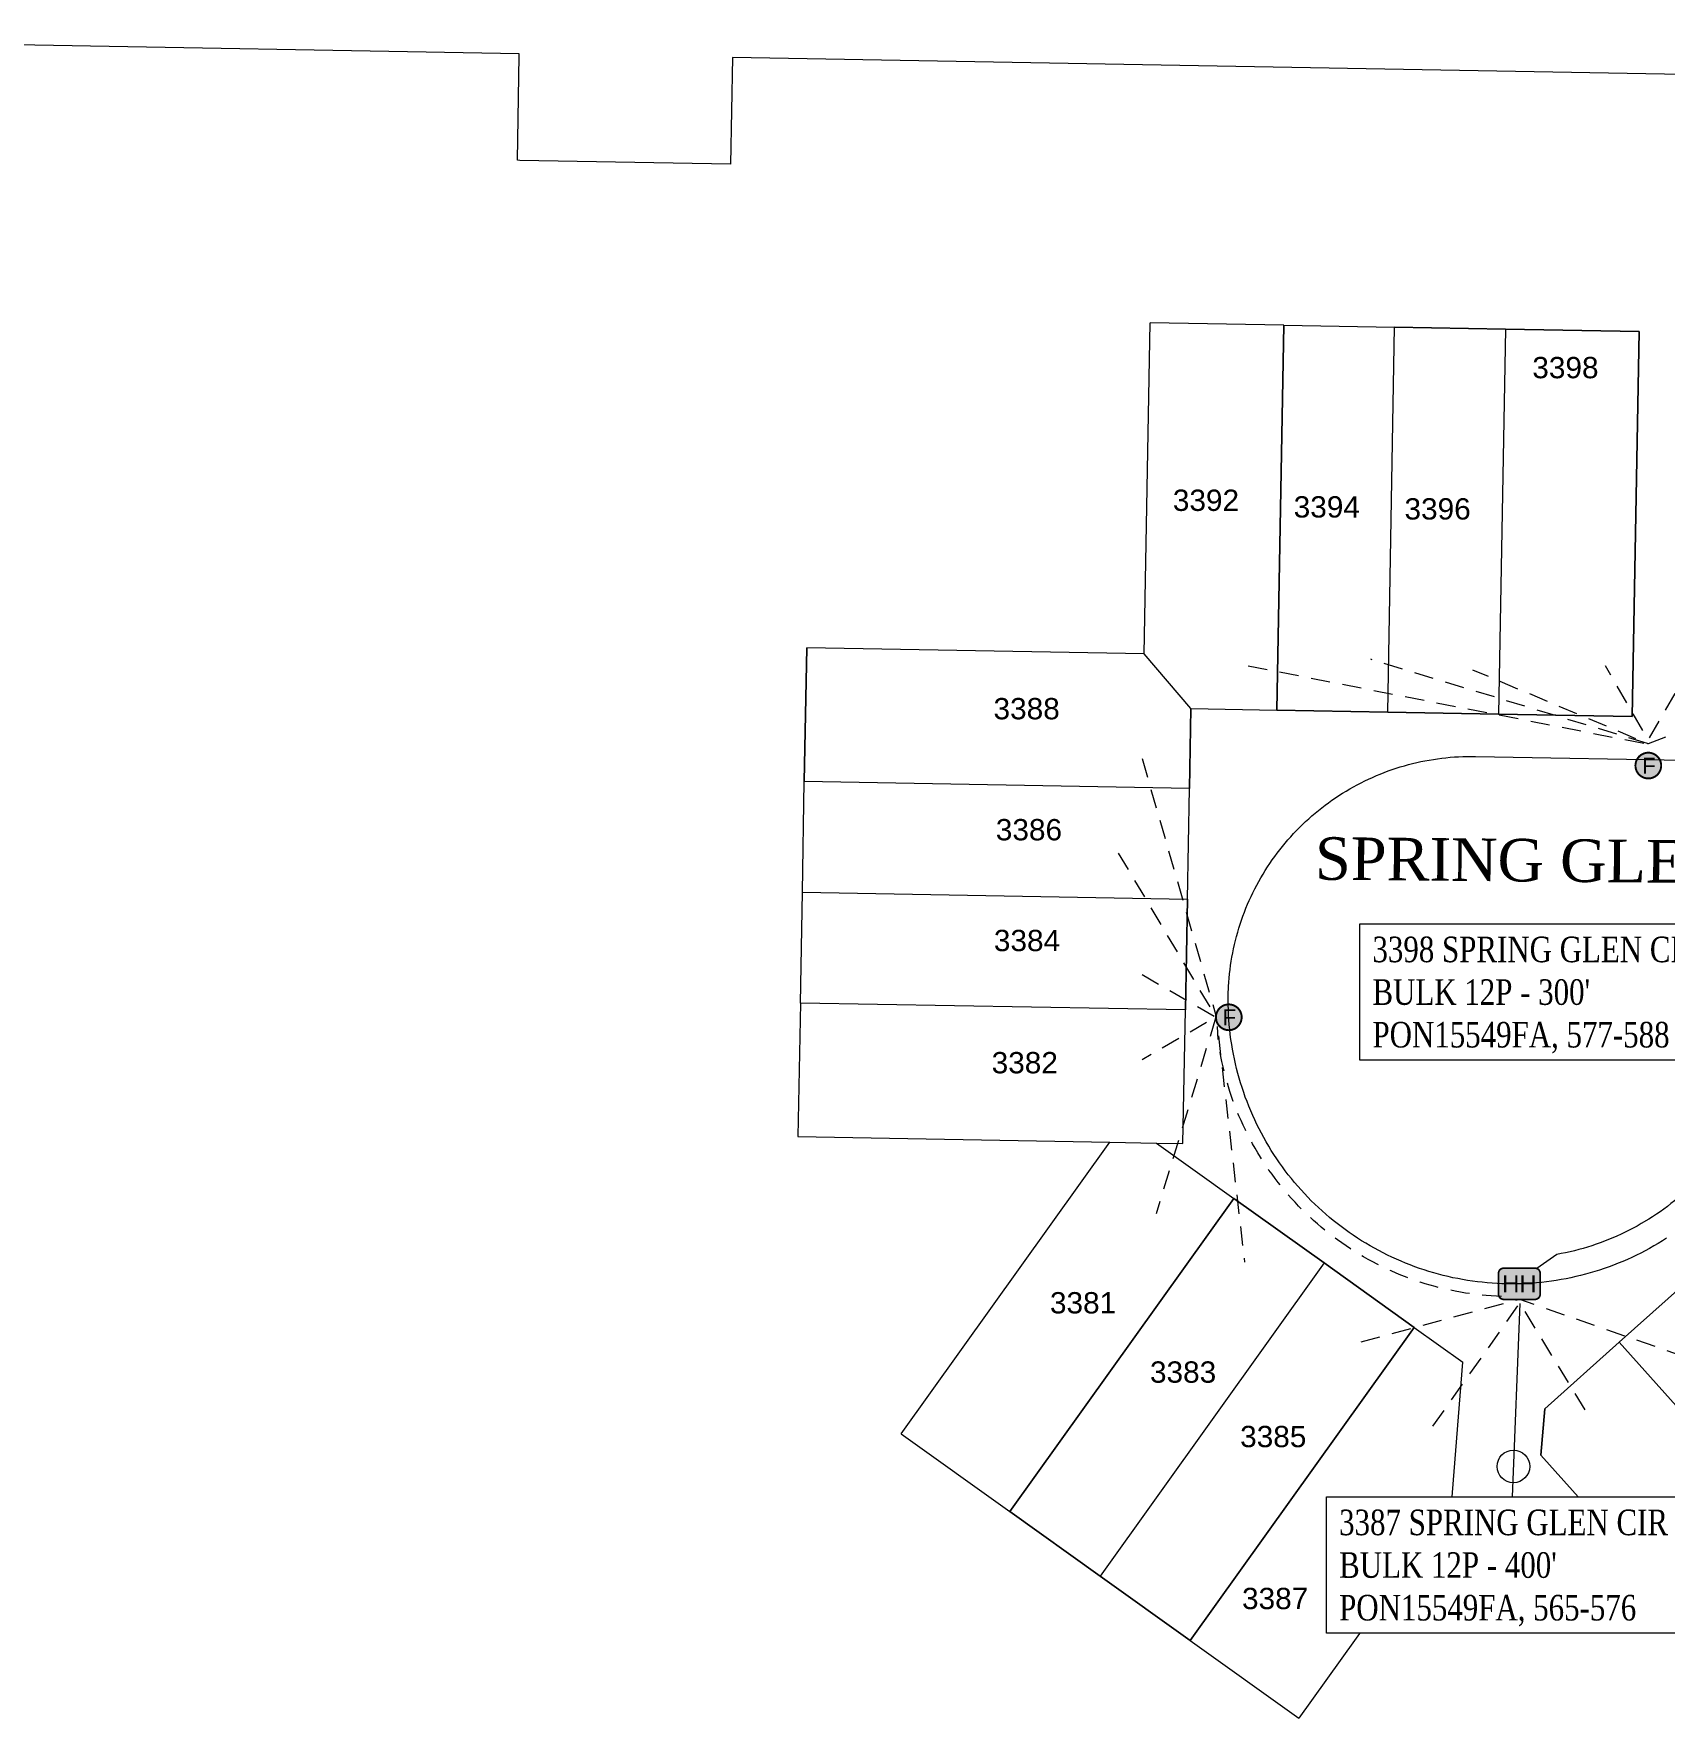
# Model space of a CAD drawing. Header units: feet. Extents: x 865220 to 2774701, y -2240498 to 961524.
# Drawn here: x 2766722.6 to 2767105.3, y 956844.4 to 957239.6 of the extents above; entities that cross this region are included whole.
import ezdxf
from ezdxf.enums import TextEntityAlignment as Align
from ezdxf.lldxf.tags import DXFTag

# ---------------------------------------------------------------- set-up
doc = ezdxf.new("R2010")
doc.units = ezdxf.units.FT
doc.header["$LTSCALE"] = 0.015
doc.header["$MEASUREMENT"] = 0
doc.linetypes.add('DASHED', pattern=[5, 3, -2])
for name, color, linetype, lineweight in [('DROP BURIED', 7, 'DASHED', 5), ('Parcels', 7, 'Continuous', 0), ('PROP_TEL', 6, 'Continuous', 5), ('RUNNING LINE (UNDERGROUND)', 10, 'Continuous', 40), ('TAIL', 1, 'MST', 5), ('TERMINALS', 7, 'Continuous', 5)]:
    doc.layers.add(name, color=color, linetype=linetype, lineweight=lineweight)
for name, color, linetype in [('Scott County Addresses', 7, 'Continuous'), ('STREET NAME', 7, 'Continuous'), ('TELEPHONE STRUCT-PROP', 6, 'Continuous')]:
    doc.layers.add(name, color=color, linetype=linetype)
doc.styles.add('Dimensions 100', font='arial.ttf')
doc.styles.add('Line', font='txt.shx', dxfattribs={"height": 3})
doc.styles.add('SIMPLEX', font='times.ttf', dxfattribs={"width": 0.8})
doc.styles.get("Standard").update_dxf_attribs({"font": 'times.ttf'})
doc.styles.add('Utilities', font='arial.ttf', dxfattribs={"height": 2.5})
tags = doc.linetypes.add('MST', pattern='A,5,-5,5,-5,["TAIL",Line,S=1.5,R=0,X=0,Y=-1.5],-20', length=40).pattern_tags.tags
tags[10] = DXFTag(74, 10)

# ---------------------------------------------------------------- blocks, each defined once
blk = doc.blocks.new('ACMAP_ANN_TEMPLATE_Scott County Address')
at = {"layer": 'Scott County Addresses', "style": 'Dimensions 100'}
blk.add_attdef('ScottCountyAddress', (0, 0), '', height=50, dxfattribs=at)
blk = doc.blocks.new('NEW HH')
at = {"ltscale": 40, "true_color": 0xffffff}
h = blk.add_hatch(color=7, dxfattribs=at)
h.dxf.hatch_style = 1
h.paths.add_polyline_path([(-0.0611, -0.0305, 0.414214), (-0.0458, -0.0458), (0.0458, -0.0458, 0.414214), (0.0611, -0.0305), (0.0611, 0.0305, 0.414214), (0.0458, 0.0458), (-0.0458, 0.0458, 0.414214), (-0.0611, 0.0305)])
at = {"layer": 'RUNNING LINE (UNDERGROUND)', "color": 6, "lineweight": 0, "const_width": 0.005, "flags": 128}
blk.add_lwpolyline([(-0.0611, 0.0305), (-0.0611, -0.0305, 0.414214), (-0.0458, -0.0458), (0.0458, -0.0458, 0.414214), (0.0611, -0.0305), (0.0611, 0.0305, 0.414214), (0.0458, 0.0458), (-0.0458, 0.0458, 0.414214)], format="xyb", close=True, dxfattribs=at)
at = {"layer": 'TELEPHONE STRUCT-PROP', "color": 18, "true_color": 0x000000, "style": 'Utilities'}
blk.add_text('HH', height=0.05, dxfattribs=at).set_placement((0, 0), align=Align.MIDDLE_CENTER)
blk = doc.blocks.new('Proposed FlowerPot')
at = {"lineweight": 5, "ltscale": 100, "true_color": 0xffffff}
h = blk.add_hatch(color=7, dxfattribs=at)
h.dxf.hatch_style = 1
h.paths.add_polyline_path([(-0.0604, 0, 0.414214), (0, -0.0604, 0.414214), (0.0604, 0, 0.414214), (0, 0.0604, 0.414214)])
at = {"lineweight": 5, "ltscale": 100}
blk.add_circle((0, 0), 0.0604, dxfattribs=at)
at = {"layer": 'RUNNING LINE (UNDERGROUND)', "color": 6, "lineweight": 5, "const_width": 0.00907, "flags": 128}
blk.add_lwpolyline([(-0.0604, 0, -0.414214), (0, 0.0604, -0.414214), (0.0604, 0, -0.414214), (0, -0.0604, -0.414214), (-0.0604, 0)], format="xyb", dxfattribs=at)
at = {"color": 18, "linetype": 'ByBlock', "lineweight": 5, "ltscale": 100, "true_color": 0x000000, "style": 'Dimensions 100'}
blk.add_text('F', height=0.0744, dxfattribs=at).set_placement((-0.029, -0.0374))
blk = doc.blocks.new('TERMINAL')
at = {"lineweight": 5, "ltscale": 0.5, "flags": 128}
blk.add_lwpolyline([(-0.07, -0.65), (-0.07, 44.75)], dxfattribs=at)
at = {"lineweight": 5, "ltscale": 0.5}
blk.add_circle((-0.07, 37.61), 3.83, dxfattribs=at)

msp = doc.modelspace()

# ---------------------------------------------------------------- linework, layer by layer
at = {"layer": 'DROP BURIED', "lineweight": 5, "ltscale": 100, "flags": 128}
for points in [[(2767101.1, 957073.07), (2767036.23, 957092.83)], [(2767100.24, 957073.07), (2767007.39, 957091.25)], [(2767147.52, 957090.32), (2767101.26, 957073), (2767060.19, 957090.32)], [(2767111.3, 957091.29), (2767101.3, 957073.97), (2767091.3, 957091.29)], [(2766982.61, 957069.53), (2766999.93, 957009.28), (2767006.61, 956951.46)], [(2766977.01, 957047.4), (2766999.9, 957008.87), (2766985.86, 956962.76)], [(2766982.58, 957018.87), (2766999.9, 957008.87), (2766982.58, 956998.87)], [(2767066.88, 956943.38), (2767065.7, 956943.43), (2767064.48, 956943.5), (2767063.27, 956943.6), (2767062.06, 956943.72), (2767060.86, 956943.85), (2767059.65, 956944.01), (2767058.45, 956944.19), (2767057.26, 956944.39), (2767056.06, 956944.62), (2767054.87, 956944.86), (2767053.69, 956945.12), (2767052.51, 956945.41), (2767051.33, 956945.71), (2767050.16, 956946.04), (2767049, 956946.38), (2767047.84, 956946.75), (2767046.69, 956947.13), (2767045.54, 956947.54), (2767044.41, 956947.97), (2767043.28, 956948.41), (2767042.16, 956948.88), (2767041.04, 956949.36), (2767039.94, 956949.86), (2767038.84, 956950.39), (2767037.76, 956950.93), (2767036.68, 956951.49), (2767035.61, 956952.07), (2767034.56, 956952.67), (2767033.51, 956953.29), (2767032.48, 956953.92), (2767031.45, 956954.57), (2767030.44, 956955.25), (2767029.44, 956955.93), (2767028.45, 956956.64), (2767027.47, 956957.36), (2767026.51, 956958.1), (2767025.56, 956958.86), (2767024.63, 956959.63), (2767023.7, 956960.42), (2767022.79, 956961.22), (2767021.9, 956962.04), (2767021.02, 956962.88), (2767020.15, 956963.73), (2767019.3, 956964.6), (2767018.47, 956965.48), (2767017.65, 956966.38), (2767016.84, 956967.29), (2767016.06, 956968.21), (2767015.28, 956969.15), (2767014.53, 956970.1), (2767013.79, 956971.06), (2767013.07, 956972.04), (2767012.36, 956973.03), (2767011.68, 956974.03), (2767011.01, 956975.04), (2767010.35, 956976.06), (2767009.72, 956977.1), (2767009.1, 956978.15), (2767008.51, 956979.2), (2767007.93, 956980.27), (2767007.37, 956981.35), (2767006.83, 956982.43), (2767006.3, 956983.53), (2767005.8, 956984.64), (2767005.32, 956985.75), (2767004.85, 956986.87), (2767004.41, 956988), (2767003.98, 956989.14), (2767003.58, 956990.28), (2767003.2, 956991.44), (2767002.83, 956992.59), (2767002.49, 956993.76), (2767002.16, 956994.93), (2767001.86, 956996.1), (2767001.58, 956997.28), (2767001.31, 956998.47), (2767001.07, 956999.66), (2767000.85, 957000.85), (2767000.65, 957002.05), (2767000.47, 957003.25), (2767000.32, 957006.74)], [(2767034.01, 956932.77), (2767071.15, 956942.74), (2767115.44, 956927.34)], [(2767050.82, 956912.99), (2767071.18, 956941.75), (2767087.95, 956914.22)]]:
    msp.add_lwpolyline(points, dxfattribs=at)
at = {"layer": 'Parcels', "lineweight": 5}
for p, q in [((2766836.51, 957234.87), (2766573.05, 957239.58)), ((2766836.07, 957209.88), (2766836.5, 957234.42)), ((2766836.5, 957234.42), (2766836.51, 957234.87)), ((2766886.5, 957233.98), (2766886.05, 957208.98)), ((2767369.5, 957225.34), (2766886.5, 957233.98)), ((2766836.66, 957209.87), (2766836.07, 957209.88)), ((2766886.05, 957208.98), (2766836.66, 957209.87)), ((2766983.12, 957094.09), (2766984.52, 957171.77)), ((2767015.84, 957171.2), (2766984.52, 957171.77)), ((2767015.84, 957171.2), (2767014.22, 957080.89)), ((2767014.22, 957080.89), (2767015.84, 957171.2)), ((2767015.84, 957171.2), (2767015.84, 957171.2)), ((2767015.84, 957171.2), (2767041.83, 957170.74)), ((2767040.21, 957080.43), (2767041.83, 957170.74)), ((2767067.83, 957170.27), (2767041.83, 957170.74)), ((2767041.83, 957170.74), (2767041.83, 957170.74)), ((2767041.83, 957170.74), (2767067.83, 957170.27)), ((2767067.83, 957170.27), (2767066.21, 957079.96)), ((2767099.15, 957169.71), (2767067.83, 957170.27)), ((2767067.83, 957170.27), (2767067.83, 957170.27)), ((2767067.83, 957170.27), (2767099.15, 957169.71)), ((2767097.53, 957079.4), (2767099.15, 957169.71)), ((2767099.15, 957169.71), (2767097.53, 957079.4)), ((2767099.15, 957169.71), (2767099.15, 957169.71)), ((2766903.93, 957095.51), (2766903.37, 957064.18)), ((2766903.37, 957064.18), (2766903.93, 957095.51)), ((2766983.12, 957094.09), (2766903.93, 957095.51)), ((2766994.02, 957081.26), (2766983.12, 957094.09)), ((2766983.12, 957094.09), (2766983.12, 957094.09)), ((2766993.68, 957062.56), (2766994.02, 957081.26)), ((2766994.02, 957081.26), (2766993.68, 957062.56)), ((2766994.02, 957081.26), (2767014.22, 957080.89)), ((2767014.22, 957080.89), (2767040.21, 957080.43)), ((2767040.21, 957080.43), (2767014.22, 957080.89)), ((2767040.21, 957080.43), (2767066.21, 957079.96)), ((2767066.21, 957079.96), (2767040.21, 957080.43)), ((2767066.21, 957079.96), (2767097.53, 957079.4)), ((2767097.53, 957079.4), (2767066.21, 957079.96)), ((2767044.11, 957067.87), (2767045.07, 957068.13)), ((2767045.07, 957068.13), (2767046.04, 957068.38)), ((2767046.04, 957068.38), (2767047, 957068.61)), ((2767047, 957068.61), (2767047.97, 957068.83)), ((2767047.97, 957068.83), (2767048.95, 957069.03)), ((2767048.95, 957069.03), (2767049.93, 957069.21)), ((2767049.93, 957069.21), (2767050.91, 957069.37)), ((2767050.91, 957069.37), (2767051.89, 957069.52)), ((2767051.89, 957069.52), (2767052.88, 957069.65)), ((2767052.88, 957069.65), (2767053.87, 957069.76)), ((2767053.87, 957069.76), (2767054.86, 957069.85)), ((2767054.86, 957069.85), (2767055.85, 957069.93)), ((2767055.85, 957069.93), (2767056.84, 957069.99)), ((2767056.84, 957069.99), (2767057.83, 957070.03)), ((2767057.83, 957070.03), (2767058.83, 957070.06)), ((2767058.83, 957070.06), (2767059.82, 957070.07)), ((2767059.82, 957070.07), (2767060.82, 957070.06)), ((2767060.82, 957070.06), (2767349.62, 957064.88)), ((2766902.91, 957038.19), (2766903.37, 957064.18)), ((2766993.68, 957062.56), (2766903.37, 957064.18)), ((2767033.95, 957063.87), (2767034.84, 957064.31)), ((2767034.84, 957064.31), (2767035.73, 957064.74)), ((2767035.73, 957064.74), (2767036.64, 957065.15)), ((2767036.64, 957065.15), (2767037.55, 957065.55)), ((2767037.55, 957065.55), (2767038.47, 957065.93)), ((2767038.47, 957065.93), (2767039.4, 957066.29)), ((2767039.4, 957066.29), (2767040.33, 957066.64)), ((2767040.33, 957066.64), (2767041.27, 957066.97)), ((2767041.27, 957066.97), (2767042.21, 957067.29)), ((2767042.21, 957067.29), (2767043.16, 957067.58)), ((2767043.16, 957067.58), (2767044.11, 957067.87)), ((2766993.21, 957036.57), (2766993.68, 957062.56)), ((2766993.68, 957062.56), (2766993.68, 957062.56)), ((2767027.13, 957059.78), (2767027.95, 957060.34)), ((2767027.95, 957060.34), (2767028.78, 957060.89)), ((2767028.78, 957060.89), (2767029.62, 957061.42)), ((2767029.62, 957061.42), (2767030.47, 957061.94)), ((2767030.47, 957061.94), (2767031.32, 957062.44)), ((2767031.32, 957062.44), (2767032.19, 957062.93)), ((2767032.19, 957062.93), (2767033.06, 957063.41)), ((2767033.06, 957063.41), (2767033.95, 957063.87)), ((2767022.43, 957056.1), (2767023.18, 957056.75)), ((2767023.18, 957056.75), (2767023.95, 957057.38)), ((2767023.95, 957057.38), (2767024.73, 957058)), ((2767024.73, 957058), (2767025.52, 957058.61)), ((2767025.52, 957058.61), (2767026.32, 957059.2)), ((2767026.32, 957059.2), (2767027.13, 957059.78)), ((2767018.13, 957051.96), (2767018.82, 957052.68)), ((2767018.82, 957052.68), (2767019.51, 957053.39)), ((2767019.51, 957053.39), (2767020.22, 957054.09)), ((2767020.22, 957054.09), (2767020.95, 957054.77)), ((2767020.95, 957054.77), (2767021.68, 957055.45)), ((2767021.68, 957055.45), (2767022.43, 957056.1)), ((2767014.9, 957048.18), (2767015.52, 957048.96)), ((2767015.52, 957048.96), (2767016.15, 957049.73)), ((2767016.15, 957049.73), (2767016.8, 957050.48)), ((2767016.8, 957050.48), (2767017.46, 957051.23)), ((2767017.46, 957051.23), (2767018.13, 957051.96)), ((2767012.01, 957044.14), (2767012.56, 957044.97)), ((2767012.56, 957044.97), (2767013.13, 957045.79)), ((2767013.13, 957045.79), (2767013.7, 957046.59)), ((2767013.7, 957046.59), (2767014.3, 957047.39)), ((2767014.3, 957047.39), (2767014.9, 957048.18)), ((2767009.49, 957039.85), (2767009.96, 957040.73)), ((2767009.96, 957040.73), (2767010.45, 957041.59)), ((2767010.45, 957041.59), (2767010.96, 957042.45)), ((2767010.96, 957042.45), (2767011.48, 957043.3)), ((2767011.48, 957043.3), (2767012.01, 957044.14)), ((2766902.44, 957012.2), (2766902.91, 957038.19)), ((2766902.91, 957038.19), (2766993.21, 957036.57)), ((2766992.75, 957010.58), (2766993.21, 957036.57)), ((2766993.21, 957036.57), (2766992.75, 957010.58)), ((2766993.21, 957036.57), (2766993.21, 957036.57)), ((2767007.74, 957036.28), (2767008.15, 957037.18)), ((2767008.15, 957037.18), (2767008.58, 957038.08)), ((2767008.58, 957038.08), (2767009.03, 957038.97)), ((2767009.03, 957038.97), (2767009.49, 957039.85)), ((2767005.92, 957031.65), (2767006.25, 957032.59)), ((2767006.25, 957032.59), (2767006.6, 957033.52)), ((2767006.6, 957033.52), (2767006.96, 957034.45)), ((2767006.96, 957034.45), (2767007.34, 957035.37)), ((2767007.34, 957035.37), (2767007.74, 957036.28)), ((2767004.75, 957027.85), (2767005.02, 957028.81)), ((2767005.02, 957028.81), (2767005.3, 957029.76)), ((2767005.3, 957029.76), (2767005.6, 957030.71)), ((2767005.6, 957030.71), (2767005.92, 957031.65)), ((2767003.85, 957023.97), (2767004.05, 957024.95)), ((2767004.05, 957024.95), (2767004.27, 957025.92)), ((2767004.27, 957025.92), (2767004.5, 957026.89)), ((2767004.5, 957026.89), (2767004.75, 957027.85)), ((2767003.23, 957020.05), (2767003.36, 957021.03)), ((2767003.36, 957021.03), (2767003.51, 957022.01)), ((2767003.51, 957022.01), (2767003.67, 957023)), ((2767003.67, 957023), (2767003.85, 957023.97)), ((2767002.88, 957016.08), (2767002.94, 957017.07)), ((2767002.94, 957017.07), (2767003.02, 957018.07)), ((2767003.02, 957018.07), (2767003.12, 957019.06)), ((2767003.12, 957019.06), (2767003.23, 957020.05)), ((2767002.8, 957012.93), (2767002.81, 957014.1)), ((2767002.81, 957011.77), (2767002.8, 957012.93)), ((2767002.81, 957014.1), (2767002.88, 957016.08)), ((2766902.44, 957012.2), (2766901.88, 956980.87)), ((2766992.75, 957010.58), (2766902.44, 957012.2)), ((2766992.19, 956979.25), (2766992.75, 957010.58)), ((2766992.75, 957010.58), (2766992.75, 957010.58)), ((2767002.84, 957010.61), (2767002.81, 957011.77)), ((2767002.89, 957009.45), (2767002.84, 957010.61)), ((2767002.96, 957008.29), (2767002.89, 957009.45)), ((2767003.05, 957007.13), (2767002.96, 957008.29)), ((2767003.16, 957005.98), (2767003.05, 957007.13)), ((2767003.29, 957004.82), (2767003.16, 957005.98)), ((2766901.88, 956980.87), (2766975.05, 956979.56)), ((2766926.12, 956911.13), (2766975.05, 956979.56)), ((2766975.05, 956979.56), (2766986, 956979.36)), ((2766986, 956979.36), (2766992.19, 956979.25)), ((2766986, 956979.36), (2766986, 956979.36)), ((2766986, 956979.36), (2767004.15, 956966.38)), ((2766951.61, 956892.91), (2767004.15, 956966.38)), ((2767004.15, 956966.38), (2766951.61, 956892.91)), ((2767025.29, 956951.26), (2767004.15, 956966.38)), ((2767004.15, 956966.38), (2767025.29, 956951.26)), ((2767103.63, 956955.82), (2767102.63, 956955.23)), ((2767025.29, 956951.26), (2766972.75, 956877.79)), ((2767025.29, 956951.26), (2767025.29, 956951.26)), ((2767046.44, 956936.14), (2767025.29, 956951.26)), ((2767025.29, 956951.26), (2767046.44, 956936.14)), ((2767094.49, 956932.64), (2767113.87, 956949.97)), ((2767068.18, 956946.34), (2767067.01, 956946.37)), ((2767069.34, 956946.33), (2767068.18, 956946.34)), ((2767070.5, 956946.34), (2767069.34, 956946.33)), ((2767071.66, 956946.37), (2767070.5, 956946.34)), ((2766993.9, 956862.67), (2767046.44, 956936.14)), ((2767046.44, 956936.14), (2766993.9, 956862.67)), ((2767046.44, 956936.14), (2767046.44, 956936.14)), ((2767046.44, 956936.14), (2767057.84, 956927.99)), ((2767077.02, 956916.99), (2767094.49, 956932.64)), ((2767094.49, 956932.64), (2767154.73, 956865.33)), ((2767055.13, 956894.44), (2767057.84, 956927.99)), ((2767057.84, 956927.99), (2767057.84, 956927.99)), ((2767077.02, 956916.99), (2767076.14, 956906.16)), ((2767076.14, 956906.16), (2767077.02, 956916.99)), ((2766926.12, 956911.13), (2766951.61, 956892.91)), ((2767076.14, 956906.16), (2767131.38, 956844.43)), ((2767055.13, 956894.44), (2767019.39, 956844.44)), ((2766951.61, 956892.91), (2766972.75, 956877.79)), ((2766972.75, 956877.79), (2766951.61, 956892.91)), ((2766972.75, 956877.79), (2766993.9, 956862.67)), ((2766993.9, 956862.67), (2766972.75, 956877.79)), ((2766993.9, 956862.67), (2767019.39, 956844.44))]:
    msp.add_line(p, q, dxfattribs=at)
for points in [[(2767067.01, 956946.37), (2767065.85, 956946.42), (2767064.69, 956946.5), (2767063.54, 956946.59), (2767062.38, 956946.7), (2767061.23, 956946.83), (2767060.07, 956946.98), (2767058.92, 956947.16), (2767057.78, 956947.35), (2767056.64, 956947.56), (2767055.5, 956947.79), (2767054.36, 956948.05), (2767053.23, 956948.32), (2767052.11, 956948.61), (2767050.99, 956948.92), (2767049.88, 956949.25), (2767048.77, 956949.6), (2767047.67, 956949.97), (2767046.57, 956950.36), (2767045.48, 956950.77), (2767044.4, 956951.19), (2767043.33, 956951.64), (2767042.26, 956952.1), (2767041.21, 956952.58), (2767040.16, 956953.08), (2767039.12, 956953.6), (2767038.09, 956954.14), (2767037.07, 956954.69), (2767036.06, 956955.27), (2767035.06, 956955.86), (2767034.07, 956956.46), (2767033.09, 956957.09), (2767032.12, 956957.73), (2767031.16, 956958.39), (2767030.22, 956959.06), (2767029.28, 956959.76), (2767028.36, 956960.46), (2767027.45, 956961.19), (2767026.56, 956961.93), (2767025.67, 956962.68), (2767024.8, 956963.45), (2767023.95, 956964.24), (2767023.1, 956965.04), (2767022.28, 956965.85), (2767021.46, 956966.68), (2767020.66, 956967.52), (2767019.88, 956968.38), (2767019.11, 956969.25), (2767018.35, 956970.14), (2767017.62, 956971.03), (2767016.89, 956971.94), (2767016.19, 956972.86), (2767015.5, 956973.8), (2767014.82, 956974.75), (2767014.16, 956975.7), (2767013.52, 956976.67), (2767012.9, 956977.65), (2767012.29, 956978.64), (2767011.7, 956979.64), (2767011.13, 956980.66), (2767010.58, 956981.68), (2767010.04, 956982.71), (2767009.52, 956983.75), (2767009.02, 956984.8), (2767008.54, 956985.85), (2767008.08, 956986.92), (2767007.64, 956987.99), (2767007.21, 956989.08), (2767006.8, 956990.16), (2767006.42, 956991.26), (2767006.05, 956992.36), (2767005.7, 956993.47), (2767005.37, 956994.58), (2767005.06, 956995.7), (2767004.77, 956996.83), (2767004.5, 956997.96), (2767004.25, 956999.09), (2767004.02, 957000.23), (2767003.81, 957001.37), (2767003.62, 957002.52), (2767003.44, 957003.67), (2767003.29, 957004.82)], [(2767102.63, 956955.23), (2767101.62, 956954.66), (2767100.59, 956954.11), (2767099.56, 956953.57), (2767098.52, 956953.06), (2767097.47, 956952.56), (2767096.42, 956952.07), (2767095.35, 956951.61), (2767094.28, 956951.17), (2767093.2, 956950.74), (2767092.11, 956950.34), (2767091.01, 956949.95), (2767089.91, 956949.58), (2767088.8, 956949.23), (2767087.69, 956948.9), (2767086.57, 956948.59), (2767085.44, 956948.3), (2767084.31, 956948.03), (2767083.18, 956947.78), (2767082.04, 956947.55), (2767080.9, 956947.34), (2767079.75, 956947.15), (2767078.6, 956946.98), (2767077.45, 956946.82), (2767076.3, 956946.69), (2767075.14, 956946.58), (2767073.98, 956946.49), (2767072.82, 956946.42), (2767071.66, 956946.37)], [(2767105.6, 956957.05), (2767104.62, 956956.43), (2767103.63, 956955.82)]]:
    msp.add_lwpolyline(points, dxfattribs=at)
at = {"layer": 'TAIL', "lineweight": 5, "ltscale": 100, "flags": 128}
msp.add_lwpolyline([(2767347.68, 957018.22), (2767335.51, 957021.13), (2767207.65, 957023.42), (2767206.12, 957023.44), (2767204.56, 957023.42), (2767203, 957023.38), (2767201.44, 957023.32), (2767199.89, 957023.22), (2767198.34, 957023.1), (2767196.79, 957022.95), (2767195.24, 957022.78), (2767193.7, 957022.57), (2767192.15, 957022.34), (2767190.62, 957022.09), (2767189.09, 957021.8), (2767187.56, 957021.49), (2767186.04, 957021.16), (2767184.52, 957020.8), (2767183.02, 957020.41), (2767181.51, 957019.99), (2767180.02, 957019.55), (2767178.54, 957019.08), (2767177.06, 957018.59), (2767175.59, 957018.07), (2767174.13, 957017.52), (2767172.68, 957016.95), (2767171.24, 957016.36), (2767169.81, 957015.74), (2767168.4, 957015.09), (2767166.99, 957014.42), (2767165.6, 957013.73), (2767164.21, 957013.01), (2767162.84, 957012.27), (2767161.49, 957011.5), (2767160.15, 957010.71), (2767158.82, 957009.9), (2767157.5, 957009.06), (2767156.2, 957008.2), (2767154.92, 957007.32), (2767153.65, 957006.42), (2767152.4, 957005.49), (2767151.16, 957004.54), (2767149.94, 957003.58), (2767148.72, 957002.57), (2767146.6, 957000.73), (2767109.8, 956967.8), (2767108.26, 956966.47), (2767107.47, 956965.81), (2767106.64, 956965.15), (2767105.8, 956964.51), (2767104.95, 956963.88), (2767104.09, 956963.27), (2767103.22, 956962.67), (2767102.34, 956962.09), (2767101.44, 956961.52), (2767099.68, 956960.46), (2767098.71, 956959.91), (2767097.78, 956959.41), (2767096.84, 956958.92), (2767095.9, 956958.45), (2767094.94, 956957.99), (2767093.98, 956957.56), (2767093.01, 956957.14), (2767092.03, 956956.73), (2767091.05, 956956.34), (2767090.06, 956955.98), (2767089.06, 956955.62), (2767088.06, 956955.29), (2767087.05, 956954.97), (2767086.04, 956954.67), (2767085.02, 956954.39), (2767084, 956954.12), (2767082.97, 956953.88), (2767081.94, 956953.65), (2767080.9, 956953.44), (2767079.86, 956953.25), (2767075.2, 956949.93)], dxfattribs=at)

# ---------------------------------------------------------------- block references
at = {"layer": 'PROP_TEL', "lineweight": 5}
for name, p, xscale, yscale, zscale in [('Proposed FlowerPot', (2767101.33, 957067.91), 50, 50, 50), ('Proposed FlowerPot', (2767002.93, 957008.87), 50, 50, 50), ('NEW HH', (2767071.08, 956946.36), 80, 80, 80)]:
    msp.add_blockref(name, p, dxfattribs=dict(at, xscale=xscale, yscale=yscale, zscale=zscale))
at = {"layer": 'Scott County Addresses', "lineweight": 5, "xscale": 0.1, "yscale": 0.1, "zscale": 0.1}
for p, values in [((2767074.12, 957158.76), {'ScottCountyAddress': '3398'}), ((2766989.81, 957127.64), {'ScottCountyAddress': '3392'}), ((2767018.15, 957126.09), {'ScottCountyAddress': '3394'}), ((2767044.14, 957125.62), {'ScottCountyAddress': '3396'}), ((2766947.75, 957078.76), {'ScottCountyAddress': '3388'}), ((2766948.29, 957050.37), {'ScottCountyAddress': '3386'}), ((2766947.83, 957024.38), {'ScottCountyAddress': '3384'}), ((2766947.31, 956995.72), {'ScottCountyAddress': '3382'}), ((2766960.98, 956939.4), {'ScottCountyAddress': '3381'}), ((2766984.44, 956923.15), {'ScottCountyAddress': '3383'}), ((2767005.59, 956908.03), {'ScottCountyAddress': '3385'}), ((2767006.03, 956870.04), {'ScottCountyAddress': '3387'})]:
    msp.add_blockref('ACMAP_ANN_TEMPLATE_Scott County Address', p, dxfattribs=at).add_auto_attribs(values)
at = {"layer": 'TERMINALS', "lineweight": 5, "ltscale": 0.5, "rotation": 177.7568395953141}
msp.add_blockref('TERMINAL', (2767071.09, 956941.11), dxfattribs=at)

# ---------------------------------------------------------------- texts
at = {"layer": 'STREET NAME', "lineweight": 5, "ltscale": 40, "insert": (2767023.19, 957051.14), "char_height": 10, "attachment_point": 1, "rotation": 359.517}
msp.add_mtext('SPRING GLEN CIR NW', dxfattribs=at)

# ---------------------------------------------------------------- next in the draw order: texts
at = {"layer": 'TERMINALS', "lineweight": 5, "ltscale": 0.5, "char_height": 6, "attachment_point": 1, "style": 'SIMPLEX', "bg_fill": 19, "box_fill_scale": 1.5, "bg_fill_color": 256, "bg_fill_transparency": 0}
for s, insert in [("3398 SPRING GLEN CIR  NW\\PBULK 12P - 300'\\PPON15549FA, 577-588", (2767036.63, 957027.79)), ("3387 SPRING GLEN CIR  NW\\PBULK 12P - 400'\\PPON15549FA, 565-576", (2767028.81, 956893.39))]:
    msp.add_mtext(s, dxfattribs=dict(at, insert=insert))

doc.saveas('drawing.dxf')
